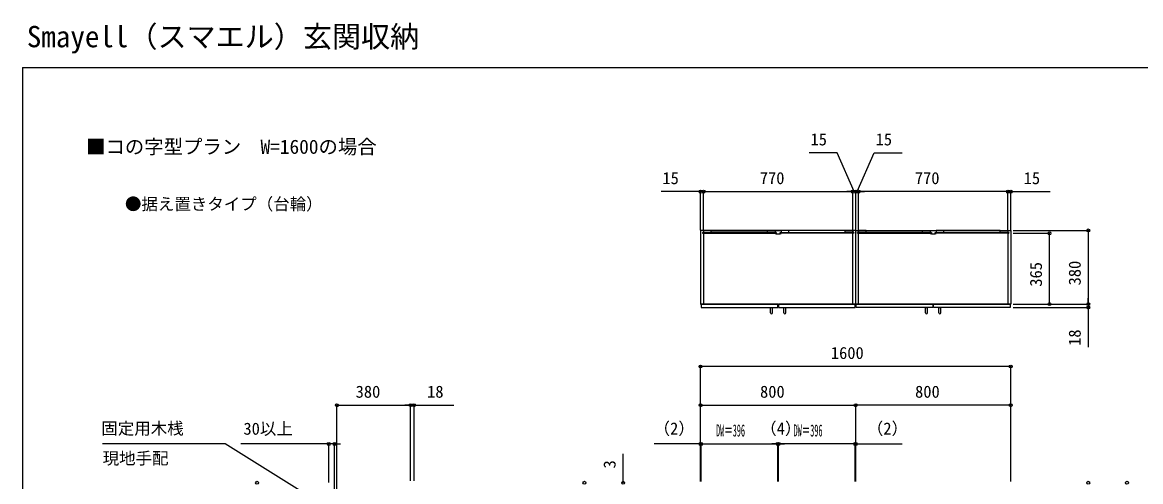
# Model space of a CAD drawing. Units: millimetres, scale not verified. Extents: x -4375 to 4375, y -6505 to 6479.
# Drawn here: x -4375 to 1395, y 4109 to 6479 of the extents above; entities that cross this region are included whole.
import ezdxf
from ezdxf.enums import TextEntityAlignment as Align

# ---------------------------------------------------------------- set-up
doc = ezdxf.new("R2010")
doc.units = ezdxf.units.MM
doc.header["$LTSCALE"] = 34
for name, color, linetype in [('0-1_USER1', 3, 'Continuous'), ('0-3_YKK_12', 2, 'Continuous'), ('0-4_YKK_13', 4, 'Continuous'), ('0-5_YKK_D', 6, 'Continuous'), ('0-6_YKK_ZWAK', 7, 'Continuous'), ('0-7_YSS_K', 3, 'Continuous')]:
    doc.layers.add(name, color=color, linetype=linetype)
doc.styles.add('ＭＳ ゴシック', font='')
doc.styles.get('ＭＳ ゴシック').set_extended_font_data('MS Gothic')

msp = doc.modelspace()

# ---------------------------------------------------------------- linework, layer by layer
at = {"layer": '0-3_YKK_12'}
for p, q in [((-860, 5395.3), (-865, 5395.3)), ((-865, 5395.3), (-865, 5390.3)), ((-860, 5390.3), (-865, 5390.3)), ((-860, 5405.3), (-860, 5395.3)), ((-860, 5390.3), (-860, 5025.3)), ((-821, 5405.3), (-530, 5405.3)), ((-490, 5405.3), (-460, 5405.3)), ((-490, 5405.3), (-490, 5395.3)), ((-490, 5395.3), (-484.5, 5395.3)), ((-490, 5390.3), (-484.5, 5390.3)), ((-490, 5390.3), (-490, 5389.3)), ((-490, 5389.3), (-484.5, 5388.3)), ((-484.5, 5395.3), (-484.5, 5390.3)), ((-484.5, 5388.3), (-465.5, 5388.3)), ((-465.5, 5395.3), (-460, 5395.3)), ((-465.5, 5395.3), (-465.5, 5390.3)), ((-465.5, 5390.3), (-460, 5390.3)), ((-465.5, 5388.3), (-460, 5389.3)), ((-460, 5405.3), (-460, 5395.3)), ((-460, 5390.3), (-460, 5389.3)), ((-129, 5405.3), (-420, 5405.3)), ((-90, 5395.3), (-90, 5405.3)), ((-84.5, 5395.3), (-90, 5395.3)), ((-90, 5025.3), (-90, 5390.3)), ((-84.5, 5390.3), (-90, 5390.3)), ((-84.5, 5390.3), (-84.5, 5395.3)), ((-65.5, 5395.3), (-60, 5395.3)), ((-65.5, 5390.3), (-65.5, 5395.3)), ((-65.5, 5390.3), (-60, 5390.3)), ((-60, 5395.3), (-60, 5405.3)), ((-60, 5025.3), (-60, 5390.3)), ((-21, 5405.3), (270, 5405.3)), ((310, 5405.3), (340, 5405.3)), ((310, 5405.3), (310, 5395.3)), ((310, 5395.3), (315.5, 5395.3)), ((310, 5390.3), (315.5, 5390.3)), ((310, 5390.3), (310, 5389.3)), ((310, 5389.3), (315.5, 5388.3)), ((315.5, 5395.3), (315.5, 5390.3)), ((315.5, 5388.3), (334.5, 5388.3)), ((334.5, 5395.3), (340, 5395.3)), ((334.5, 5395.3), (334.5, 5390.3)), ((334.5, 5390.3), (340, 5390.3)), ((334.5, 5388.3), (340, 5389.3)), ((340, 5405.3), (340, 5395.3)), ((340, 5390.3), (340, 5389.3)), ((671, 5405.3), (380, 5405.3)), ((710, 5405.3), (710, 5395.3)), ((710, 5395.3), (715, 5395.3)), ((710, 5390.3), (710, 5025.3)), ((710, 5390.3), (715, 5390.3)), ((715, 5395.3), (715, 5390.3))]:
    msp.add_line(p, q, dxfattribs=at)
for points in [[(-875, 5025.3), (-75, 5025.3), (-75, 5405.3), (-875, 5405.3)], [(-865, 5390.8), (-486, 5390.8), (-486, 5394.8), (-865, 5394.8)], [(-860, 5394.8), (-821, 5394.8), (-821, 5405.3), (-860, 5405.3)], [(-491, 5394.8), (-530, 5394.8), (-530, 5405.3), (-491, 5405.3)], [(-85, 5390.8), (-464, 5390.8), (-464, 5394.8), (-85, 5394.8)], [(-459, 5394.8), (-420, 5394.8), (-420, 5405.3), (-459, 5405.3)], [(-90, 5394.8), (-129, 5394.8), (-129, 5405.3), (-90, 5405.3)], [(725, 5025.3), (-75, 5025.3), (-75, 5405.3), (725, 5405.3)], [(-65, 5390.8), (314, 5390.8), (314, 5394.8), (-65, 5394.8)], [(-60, 5394.8), (-21, 5394.8), (-21, 5405.3), (-60, 5405.3)], [(309, 5394.8), (270, 5394.8), (270, 5405.3), (309, 5405.3)], [(715, 5390.8), (336, 5390.8), (336, 5394.8), (715, 5394.8)], [(341, 5394.8), (380, 5394.8), (380, 5405.3), (341, 5405.3)], [(710, 5394.8), (671, 5394.8), (671, 5405.3), (710, 5405.3)], [(-873, 5007.3), (-477, 5007.3), (-477, 5025.3), (-873, 5025.3)], [(-473, 5007.3), (-77, 5007.3), (-77, 5025.3), (-473, 5025.3)], [(323, 5007.3), (-73, 5007.3), (-73, 5025.3), (323, 5025.3)], [(723, 5007.3), (327, 5007.3), (327, 5025.3), (723, 5025.3)]]:
    msp.add_lwpolyline(points, close=True, dxfattribs=at)
at = {"layer": '0-4_YKK_13'}
for p, q in [((-514, 5007.3), (-504, 5007.3)), ((-514, 4979.64), (-514, 5007.3)), ((-504, 4979.64), (-504, 5007.3)), ((-446, 5007.3), (-436, 5007.3)), ((-446, 4979.64), (-446, 5007.3)), ((-436, 4979.64), (-436, 5007.3)), ((286, 5007.3), (296, 5007.3)), ((286, 4979.64), (286, 5007.3)), ((296, 4979.64), (296, 5007.3)), ((354, 5007.3), (364, 5007.3)), ((354, 4979.64), (354, 5007.3)), ((364, 4979.64), (364, 5007.3))]:
    msp.add_line(p, q, dxfattribs=at)
for centre in [(-509, 4980.35), (-441, 4980.35), (291, 4980.35), (359, 4980.35)]:
    msp.add_arc(centre, 5.05, 188.0693, 351.9307, dxfattribs=at)
at = {"layer": '0-5_YKK_D'}
for p, q in [((-875, 5605.3), (-1079.32, 5605.3)), ((-875, 5406.3), (-875, 5606.3)), ((-860, 5605.3), (-875, 5605.3)), ((-860, 5406.3), (-860, 5606.3)), ((-860, 5406.3), (-860, 5606.3)), ((-860, 5605.3), (-830, 5605.3)), ((-860, 5605.3), (-90, 5605.3)), ((-90, 5605.3), (-120, 5605.3)), ((-75, 5605.3), (-105, 5605.3)), ((-90, 5406.3), (-90, 5606.3)), ((-90, 5406.3), (-90, 5606.3)), ((-75, 5605.3), (-90, 5605.3)), ((-75, 5605.3), (-90, 5605.3)), ((-75, 5406.3), (-75, 5606.3)), ((-75, 5406.3), (-75, 5606.3)), ((-75, 5605.3), (-45, 5605.3)), ((-60, 5605.3), (-75, 5605.3)), ((-60, 5605.3), (-75, 5605.3)), ((-60, 5406.3), (-60, 5606.3)), ((-60, 5406.3), (-60, 5606.3)), ((-60, 5605.3), (-30, 5605.3)), ((710, 5605.3), (-60, 5605.3)), ((710, 5605.3), (680, 5605.3)), ((710, 5406.3), (710, 5606.3)), ((710, 5406.3), (710, 5606.3)), ((710, 5605.3), (725, 5605.3)), ((725, 5406.3), (725, 5606.3)), ((725, 5605.3), (929.32, 5605.3)), ((738.01, 5405.3), (1126, 5405.3)), ((738.01, 5390.3), (926, 5390.3)), ((925, 5025.3), (925, 5390.3)), ((1125, 5405.3), (1125, 5025.3)), ((738.01, 5025.3), (1126, 5025.3)), ((738.01, 5025.3), (926, 5025.3)), ((738.01, 5025.3), (1126, 5025.3)), ((1125, 5025.3), (1125, 5055.3)), ((1125, 5025.3), (1125, 5007.3)), ((738.01, 5007.3), (1126, 5007.3)), ((1125, 5007.3), (1125, 4802.5)), ((-875, 4110.3), (-875, 4704.3)), ((725, 4703.3), (-875, 4703.3)), ((725, 4110.3), (725, 4704.3)), ((-2751.5, 4113.3), (-2751.5, 4504.3)), ((-2751.5, 4503.3), (-2371.5, 4503.3)), ((-2371.5, 4503.3), (-2401.5, 4503.3)), ((-2371.5, 4113.3), (-2371.5, 4504.3)), ((-2371.5, 4113.3), (-2371.5, 4504.3)), ((-2371.5, 4503.3), (-2353.5, 4503.3)), ((-2353.5, 4113.3), (-2353.5, 4504.3)), ((-2353.5, 4503.3), (-2148.7, 4503.3)), ((-875, 4110.3), (-875, 4504.3)), ((-875, 4503.3), (-75, 4503.3)), ((-75, 4110.3), (-75, 4504.3)), ((-75, 4110.3), (-75, 4504.3)), ((725, 4503.3), (-75, 4503.3)), ((725, 4110.3), (725, 4504.3)), ((-2794, 4303.3), (-3248.01, 4303.3)), ((-2794, 4104.3), (-2794, 4304.3)), ((-2764, 4303.3), (-2794, 4303.3)), ((-2764, 4188.11), (-2764, 4304.3)), ((-2764, 4303.3), (-2734, 4303.3)), ((-875, 4303.3), (-1115.54, 4303.3)), ((-875, 4110.3), (-875, 4304.3)), ((-873, 4303.3), (-875, 4303.3)), ((-873, 4110.3), (-873, 4304.3)), ((-873, 4110.3), (-873, 4304.3)), ((-873, 4303.3), (-843, 4303.3)), ((-873, 4303.3), (-477, 4303.3)), ((-477, 4303.3), (-507, 4303.3)), ((-477, 4110.3), (-477, 4304.3)), ((-477, 4110.3), (-477, 4304.3)), ((-473, 4303.3), (-477, 4303.3)), ((-473, 4110.3), (-473, 4304.3)), ((-473, 4110.3), (-473, 4304.3)), ((-473, 4303.3), (-443, 4303.3)), ((-77, 4303.3), (-473, 4303.3)), ((-77, 4303.3), (-107, 4303.3)), ((-77, 4110.3), (-77, 4304.3)), ((-77, 4110.3), (-77, 4304.3)), ((-77, 4303.3), (-75, 4303.3)), ((-75, 4110.3), (-75, 4304.3)), ((-75, 4303.3), (165.54, 4303.3)), ((-1275, 4103.3), (-1275, 4252.56))]:
    msp.add_line(p, q, dxfattribs=at)
for points in [[(-82.5, 5605.3), (-170.65, 5805.3), (-314.97, 5805.3)], [(-67.5, 5605.3), (20.9, 5805.3), (165.22, 5805.3)], [(-2794, 3969.63), (-2819.44, 3985.52), (-3327.99, 4303.3), (-3960.87, 4303.3)]]:
    msp.add_lwpolyline(points, dxfattribs=at)
for centre in [(-875, 5605.3), (-860, 5605.3), (-860, 5605.3), (-90, 5605.3), (-90, 5605.3), (-75, 5605.3), (-75, 5605.3), (-60, 5605.3), (-60, 5605.3), (710, 5605.3), (710, 5605.3), (725, 5605.3), (925, 5390.3), (1125, 5405.3), (925, 5025.3), (1125, 5025.3), (1125, 5025.3), (1125, 5007.3), (-875, 4703.3), (725, 4703.3), (-2751.5, 4503.3), (-2371.5, 4503.3), (-2371.5, 4503.3), (-2353.5, 4503.3), (-875, 4503.3), (-75, 4503.3), (-75, 4503.3), (725, 4503.3), (-2794, 4303.3), (-2764, 4303.3), (-875, 4303.3), (-873, 4303.3), (-873, 4303.3), (-477, 4303.3), (-477, 4303.3), (-473, 4303.3), (-473, 4303.3), (-77, 4303.3), (-77, 4303.3), (-75, 4303.3), (-3164, 4103.3), (-1475, 4103.3), (-1275, 4103.3), (1125, 4103.3), (1325, 4103.3)]:
    msp.add_circle(centre, 7.5, dxfattribs=at)
at = {"layer": '0-6_YKK_ZWAK'}
for q in [(-4375, -6504.7), (4375, 6245.3)]:
    msp.add_line((-4375, 6245.3), q, dxfattribs=at)
at = {"layer": '0-7_YSS_K'}
msp.add_line((-2764, 1843.3), (-2764, 4187.11), dxfattribs=at)
msp.add_lwpolyline([(-25, 1843.3), (-2751.5, 1843.3), (-2751.5, 4187.11)], dxfattribs=at)

# ---------------------------------------------------------------- texts
at = {"layer": '0-1_USER1', "style": 'ＭＳ ゴシック'}
for s, height, p in [('Smayell（スマエル）玄関収納', 110, (-4351.78, 6317.43)), ('■コの字型プラン\u3000W=1600の場合', 73.31, (-4046.02, 5778.5)), ('●据え置きタイプ（台輪）', 62.32, (-3845.59, 5491.89))]:
    msp.add_text(s, height=height, dxfattribs=at).set_placement(p, align=Align.BOTTOM_LEFT)
at = {"layer": '0-5_YKK_D', "style": 'ＭＳ ゴシック'}
for s, p in [('15', (-308.01, 5825.3)), ('15', (27.86, 5825.3)), ('15', (-1072.36, 5625.3)), ('770', (-569.66, 5625.3)), ('770', (230.34, 5625.3)), ('15', (791.96, 5625.3)), ('1600', (-202.98, 4723.3)), ('380', (-2655.19, 4523.3)), ('18', (-2286.54, 4523.3)), ('800', (-568.45, 4523.3)), ('800', (231.55, 4523.3)), ('固定用木桟', (-3967.47, 4333.8)), ('30以上', (-3234.28, 4332.48)), ('（2）', (-1117.76, 4333.44)), ('（4）', (-567.49, 4333.44)), ('（2）', (-17.22, 4333.44)), ('現地手配', (-3960.7, 4179.57))]:
    msp.add_text(s, height=62.32, dxfattribs=at).set_placement(p, align=Align.BOTTOM_LEFT)
for s, p in [('365', (905, 5115.07)), ('380', (1105, 5121.61)), ('18', (1105, 4809.46)), ('3', (-1295, 4177.02))]:
    msp.add_text(s, height=62.32, rotation=90, dxfattribs=at).set_placement(p, align=Align.BOTTOM_LEFT)
at = {"layer": '0-5_YKK_D', "style": 'ＭＳ ゴシック', "width": 0.5}
for p in [(-795.62, 4323.3), (-395.62, 4323.3)]:
    msp.add_text('DW＝396', height=62.32, dxfattribs=at).set_placement(p, align=Align.BOTTOM_LEFT)

doc.saveas('drawing.dxf')
